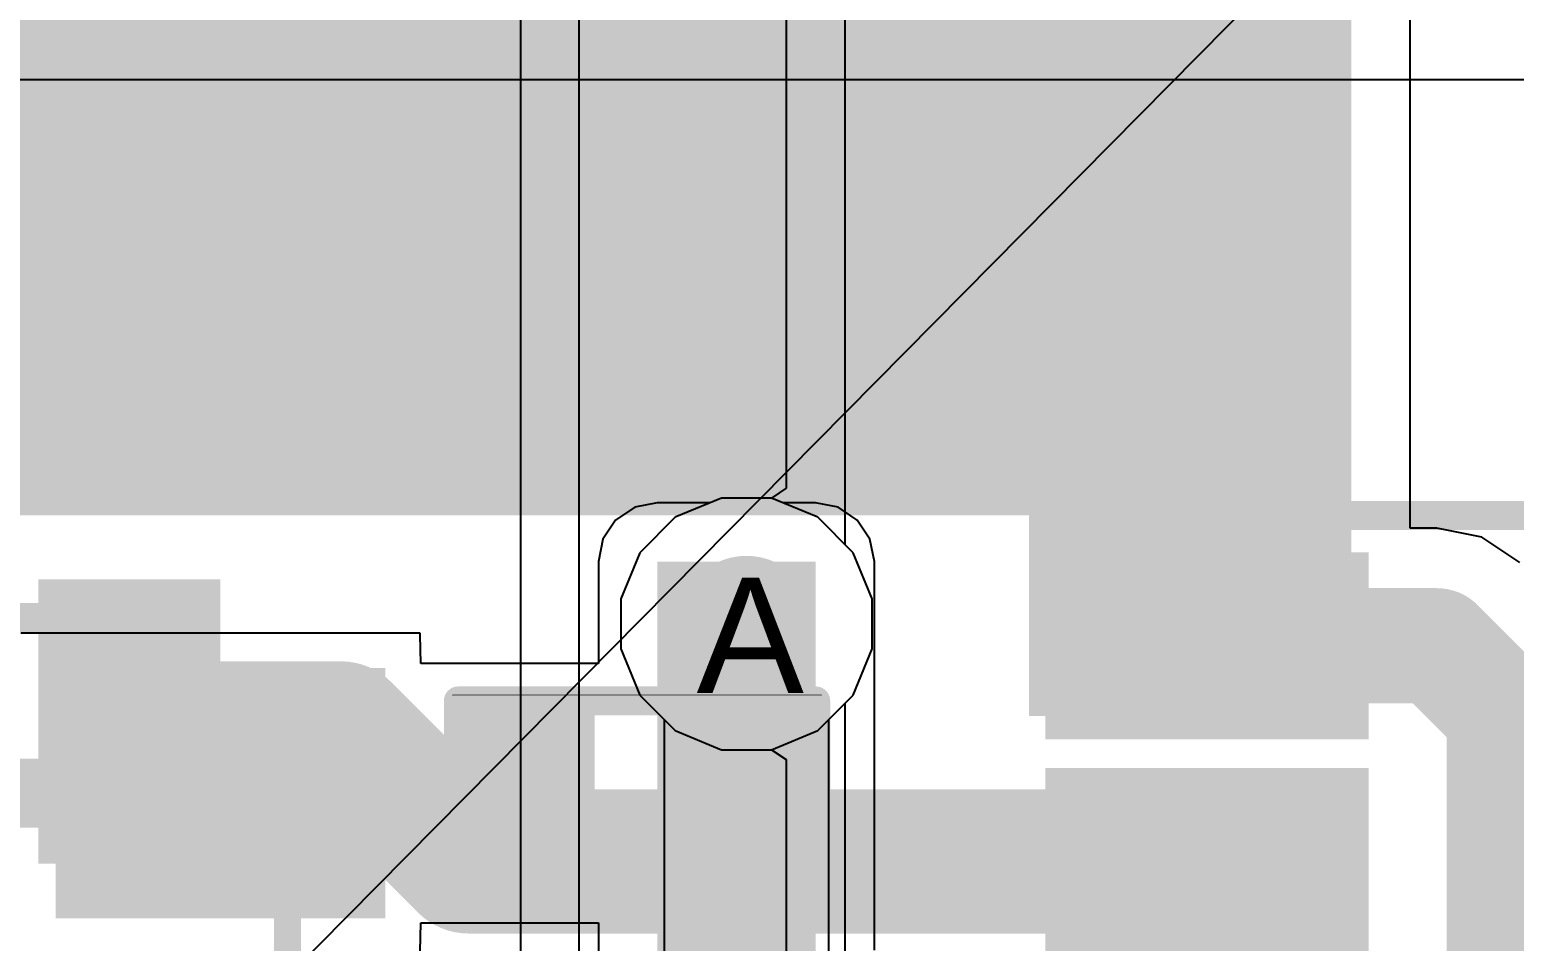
# Model space of a CAD drawing. Header units: inches. Extents: x 0 to 208, y 0 to 213.
# Drawn here: x 0.2227 to 0.4802, y 3.5872 to 3.7452 of the extents above; entities that cross this region are included whole.
import ezdxf

# ---------------------------------------------------------------- set-up
doc = ezdxf.new("R2010")
doc.units = ezdxf.units.IN
doc.header["$MEASUREMENT"] = 0
for name, color, linetype in [('Bottom Layer', 5, 'Continuous'), ('Bottom Overlay', 54, 'Continuous'), ('Bottom Paste', 16, 'Continuous'), ('Bottom Solder', 6, 'Continuous'), ('Drill Drawing', 1, 'Continuous'), ('L2_GND1', 16, 'Continuous'), ('L3_SIG1', 76, 'Continuous'), ('L4_PWR', 90, 'Continuous'), ('L5_GND2', 156, 'Continuous'), ('L6_SIG2', 130, 'Continuous'), ('L7_GND3', 216, 'Continuous'), ('Top Layer', 1, 'Continuous'), ('Top Overlay', 2, 'Continuous'), ('Top Paste', 8, 'Continuous'), ('Top Solder', 216, 'Continuous'), ('Via Holes', 16, 'Continuous')]:
    doc.layers.add(name, color=color, linetype=linetype)
doc.styles.add('Arial', font='', dxfattribs={"height": 0.2})
doc.styles.get('Arial').set_extended_font_data('Arial')

# ---------------------------------------------------------------- blocks, each defined once
blk = doc.blocks.new('R___0402_29')
at = {"layer": 'Top Layer'}
for points in [[(-0.0275, -0.0125), (-0.0275, 0.0125), (-0.0095, 0.0125), (-0.0095, -0.0125)], [(0.0095, -0.0125), (0.0095, 0.0125), (0.0275, 0.0125), (0.0275, -0.0125)]]:
    blk.add_hatch(color=1, dxfattribs=at).paths.add_polyline_path(points)
at = {"layer": 'Top Paste'}
for points in [[(-0.0275, -0.0125), (-0.0275, 0.0125), (-0.0095, 0.0125), (-0.0095, -0.0125)], [(0.0095, -0.0125), (0.0095, 0.0125), (0.0275, 0.0125), (0.0275, -0.0125)]]:
    blk.add_hatch(color=8, dxfattribs=at).paths.add_polyline_path(points)
at = {"layer": 'Top Solder'}
for points in [[(-0.02967, -0.01466), (-0.02967, 0.01467), (-0.00734, 0.01467), (-0.00734, -0.01466)], [(0.00733, -0.01466), (0.00733, 0.01467), (0.02966, 0.01467), (0.02966, -0.01466)]]:
    blk.add_hatch(color=216, dxfattribs=at).paths.add_polyline_path(points)
at = {"layer": 'Top Overlay'}
for points in [[(0.031, 0.016, 0.005, 0.005, 0), (-0.031, 0.016, 0.005, 0.005, 0)], [(-0.031, 0.016, 0.005, 0.005, 0), (-0.031, -0.016, 0.005, 0.005, 0)], [(0.031, 0.016, 0.005, 0.005, 0), (0.031, -0.016, 0.005, 0.005, 0)], [(0.031, -0.016, 0.005, 0.005, 0), (-0.031, -0.016, 0.005, 0.005, 0)], [(0.032, -0.017, 0.000127, 0.000127, 0), (-0.032, -0.017, 0.000127, 0.000127, 0)]]:
    blk.add_lwpolyline(points, format="xyseb", dxfattribs=at)
for points in [[(-0.03225, 0.016, 0.0025, 0.0025, 1), (-0.02975, 0.016, 0.0025, 0.0025, 1)], [(-0.03225, 0.016, 0.0025, 0.0025, 1), (-0.02975, 0.016, 0.0025, 0.0025, 1)], [(0.02975, 0.016, 0.0025, 0.0025, 1), (0.03225, 0.016, 0.0025, 0.0025, 1)], [(0.02975, 0.016, 0.0025, 0.0025, 1), (0.03225, 0.016, 0.0025, 0.0025, 1)], [(-0.03225, -0.016, 0.0025, 0.0025, 1), (-0.02975, -0.016, 0.0025, 0.0025, 1)], [(-0.03225, -0.016, 0.0025, 0.0025, 1), (-0.02975, -0.016, 0.0025, 0.0025, 1)], [(0.02975, -0.016, 0.0025, 0.0025, 1), (0.03225, -0.016, 0.0025, 0.0025, 1)], [(0.02975, -0.016, 0.0025, 0.0025, 1), (0.03225, -0.016, 0.0025, 0.0025, 1)], [(-0.03203, -0.017, 0.0000635, 0.0000635, 1), (-0.03197, -0.017, 0.0000635, 0.0000635, 1)], [(0.03197, -0.017, 0.0000635, 0.0000635, 1), (0.03203, -0.017, 0.0000635, 0.0000635, 1)]]:
    blk.add_lwpolyline(points, format="xyseb", close=True, dxfattribs=at)
blk = doc.blocks.new('P____PAK_SO_8_B_114')
at = {"layer": 'Bottom Layer'}
blk.add_hatch(color=5, dxfattribs=at).paths.add_polyline_path([(-0.09991, 0.06122), (-0.09991, 0.08878), (-0.05463, 0.08878), (-0.05463, 0.06122)])
at = {"layer": 'Bottom Paste'}
blk.add_hatch(color=16, dxfattribs=at).paths.add_polyline_path([(-0.09991, 0.06122), (-0.09991, 0.08878), (-0.05463, 0.08878), (-0.05463, 0.06122)])
at = {"layer": 'Bottom Solder'}
blk.add_hatch(color=6, dxfattribs=at).paths.add_polyline_path([(-0.10191, 0.05922), (-0.10191, 0.09078), (-0.05263, 0.09078), (-0.05263, 0.05922)])
at = {"layer": 'Bottom Overlay'}
for points in [[(0.11234, 0.1024, 0.00472, 0.00472, 0), (-0.05696, 0.1024, 0.00472, 0.00472, 0)], [(-0.05696, 0.0945, 0.00472, 0.00472, 0), (-0.05696, 0.1024, 0.00472, 0.00472, 0)]]:
    blk.add_lwpolyline(points, format="xyseb", dxfattribs=at)
for points in [[(-0.05814, 0.1024, 0.00236, 0.00236, 1), (-0.05578, 0.1024, 0.00236, 0.00236, 1)], [(-0.05814, 0.1024, 0.00236, 0.00236, 1), (-0.05578, 0.1024, 0.00236, 0.00236, 1)], [(-0.05814, 0.0945, 0.00236, 0.00236, 1), (-0.05578, 0.0945, 0.00236, 0.00236, 1)]]:
    blk.add_lwpolyline(points, format="xyseb", close=True, dxfattribs=at)
at = {"layer": 'Bottom Solder'}
blk.add_line((-0.01659, 0.08618), (-209.70349, 207.36439), dxfattribs=at)
blk = doc.blocks.new('TS_1185EC_C_D_B__196')
at = {"layer": 'Top Layer'}
for points in [[(-0.10039, 0.04724), (-0.05118, 0.04724), (-0.05118, 0.01181), (-0.10039, 0.01181)], [(0.05118, 0.04724), (0.10039, 0.04724), (0.10039, 0.01181), (0.05118, 0.01181)], [(-0.10039, -0.01181), (-0.05118, -0.01181), (-0.05118, -0.04724), (-0.10039, -0.04724)], [(0.05118, -0.01181), (0.10039, -0.01181), (0.10039, -0.04724), (0.05118, -0.04724)]]:
    blk.add_hatch(color=1, dxfattribs=at).paths.add_polyline_path(points)
at = {"layer": 'Top Paste'}
for points in [[(-0.10039, 0.04724), (-0.05118, 0.04724), (-0.05118, 0.01181), (-0.10039, 0.01181)], [(0.05118, 0.04724), (0.10039, 0.04724), (0.10039, 0.01181), (0.05118, 0.01181)], [(-0.10039, -0.01181), (-0.05118, -0.01181), (-0.05118, -0.04724), (-0.10039, -0.04724)], [(0.05118, -0.01181), (0.10039, -0.01181), (0.10039, -0.04724), (0.05118, -0.04724)]]:
    blk.add_hatch(color=8, dxfattribs=at).paths.add_polyline_path(points)
at = {"layer": 'Top Solder'}
for points in [[(-0.10439, 0.05124), (-0.04718, 0.05124), (-0.04718, 0.00781), (-0.10439, 0.00781)], [(0.04718, 0.05124), (0.10439, 0.05124), (0.10439, 0.00781), (0.04718, 0.00781)], [(-0.10439, -0.00781), (-0.04718, -0.00781), (-0.04718, -0.05124), (-0.10439, -0.05124)], [(0.04718, -0.00781), (0.10439, -0.00781), (0.10439, -0.05124), (0.04718, -0.05124)]]:
    blk.add_hatch(color=216, dxfattribs=at).paths.add_polyline_path(points)
at = {"layer": 'Top Overlay'}
for points in [[(-0.07, 0.06, 0.005, 0.005, 0), (0.07, 0.06, 0.005, 0.005, 0)], [(-0.112, 0.034, 0.005, 0.005, 0), (-0.107, 0.029, 0.005, 0.005, 0)], [(-0.112, 0.024, 0.005, 0.005, 0), (-0.112, 0.034, 0.005, 0.005, 0)], [(-0.112, 0.024, 0.005, 0.005, 0), (-0.107, 0.029, 0.005, 0.005, 0)], [(-0.07, -0.06, 0.005, 0.005, 0), (0.07, -0.06, 0.005, 0.005, 0)]]:
    blk.add_lwpolyline(points, format="xyseb", dxfattribs=at)
for points in [[(-0.07125, 0.06, 0.0025, 0.0025, 1), (-0.06875, 0.06, 0.0025, 0.0025, 1)], [(0.06875, 0.06, 0.0025, 0.0025, 1), (0.07125, 0.06, 0.0025, 0.0025, 1)], [(-0.11325, 0.034, 0.0025, 0.0025, 1), (-0.11075, 0.034, 0.0025, 0.0025, 1)], [(-0.11325, 0.034, 0.0025, 0.0025, 1), (-0.11075, 0.034, 0.0025, 0.0025, 1)], [(-0.10825, 0.029, 0.0025, 0.0025, 1), (-0.10575, 0.029, 0.0025, 0.0025, 1)], [(-0.10825, 0.029, 0.0025, 0.0025, 1), (-0.10575, 0.029, 0.0025, 0.0025, 1)], [(-0.11325, 0.024, 0.0025, 0.0025, 1), (-0.11075, 0.024, 0.0025, 0.0025, 1)], [(-0.11325, 0.024, 0.0025, 0.0025, 1), (-0.11075, 0.024, 0.0025, 0.0025, 1)], [(-0.07125, -0.06, 0.0025, 0.0025, 1), (-0.06875, -0.06, 0.0025, 0.0025, 1)], [(0.06875, -0.06, 0.0025, 0.0025, 1), (0.07125, -0.06, 0.0025, 0.0025, 1)]]:
    blk.add_lwpolyline(points, format="xyseb", close=True, dxfattribs=at)
blk = doc.blocks.new('SOT_23_6_B_255')
at = {"layer": 'Bottom Layer'}
for points in [[(-0.07559, 0.04961), (-0.02756, 0.04961), (-0.02756, 0.0252), (-0.07559, 0.0252)], [(0.02756, 0.04961), (0.07559, 0.04961), (0.07559, 0.0252), (0.02756, 0.0252)], [(-0.07559, 0.0122), (-0.02756, 0.0122), (-0.02756, -0.01221), (-0.07559, -0.01221)], [(0.02756, 0.0122), (0.07559, 0.0122), (0.07559, -0.01221), (0.02756, -0.01221)], [(-0.07559, -0.0252), (-0.02756, -0.0252), (-0.02756, -0.04961), (-0.07559, -0.04961)], [(0.02756, -0.0252), (0.07559, -0.0252), (0.07559, -0.04961), (0.02756, -0.04961)]]:
    blk.add_hatch(color=5, dxfattribs=at).paths.add_polyline_path(points)
at = {"layer": 'Bottom Paste'}
for points in [[(-0.07559, 0.04961), (-0.02756, 0.04961), (-0.02756, 0.0252), (-0.07559, 0.0252)], [(0.02756, 0.04961), (0.07559, 0.04961), (0.07559, 0.0252), (0.02756, 0.0252)], [(-0.07559, 0.0122), (-0.02756, 0.0122), (-0.02756, -0.01221), (-0.07559, -0.01221)], [(0.02756, 0.0122), (0.07559, 0.0122), (0.07559, -0.01221), (0.02756, -0.01221)], [(-0.07559, -0.0252), (-0.02756, -0.0252), (-0.02756, -0.04961), (-0.07559, -0.04961)], [(0.02756, -0.0252), (0.07559, -0.0252), (0.07559, -0.04961), (0.02756, -0.04961)]]:
    blk.add_hatch(color=16, dxfattribs=at).paths.add_polyline_path(points)
at = {"layer": 'Bottom Solder'}
for points in [[(-0.07959, 0.05361), (-0.02356, 0.05361), (-0.02356, 0.0212), (-0.07959, 0.0212)], [(0.02356, 0.05361), (0.07959, 0.05361), (0.07959, 0.0212), (0.02356, 0.0212)], [(-0.07959, 0.0162), (-0.02356, 0.0162), (-0.02356, -0.01621), (-0.07959, -0.01621)], [(0.02356, 0.0162), (0.07959, 0.0162), (0.07959, -0.01621), (0.02356, -0.01621)], [(-0.07959, -0.0212), (-0.02356, -0.0212), (-0.02356, -0.05361), (-0.07959, -0.05361)], [(0.02356, -0.0212), (0.07959, -0.0212), (0.07959, -0.05361), (0.02356, -0.05361)]]:
    blk.add_hatch(color=6, dxfattribs=at).paths.add_polyline_path(points)
at = {"layer": 'Bottom Overlay'}
for points in [[(0.034, 0.06, 0.005, 0.005, 0), (-0.035, 0.06, 0.005, 0.005, 0)], [(-0.035, 0.06, 0.005, 0.005, 0), (-0.035, 0.05606, 0.005, 0.005, 0)], [(0.034, 0.06, 0.005, 0.005, 0), (0.034, 0.05606, 0.005, 0.005, 0)], [(-0.081, -0.038, 0.005, 0.005, 0), (-0.086, -0.033, 0.005, 0.005, 0)], [(-0.086, -0.033, 0.005, 0.005, 0), (-0.086, -0.043, 0.005, 0.005, 0)], [(-0.081, -0.038, 0.005, 0.005, 0), (-0.086, -0.043, 0.005, 0.005, 0)], [(-0.035, -0.05606, 0.005, 0.005, 0), (-0.035, -0.06, 0.005, 0.005, 0)], [(0.034, -0.05606, 0.005, 0.005, 0), (0.034, -0.06, 0.005, 0.005, 0)], [(0.034, -0.06, 0.005, 0.005, 0), (-0.035, -0.06, 0.005, 0.005, 0)]]:
    blk.add_lwpolyline(points, format="xyseb", dxfattribs=at)
for points in [[(-0.03625, 0.06, 0.0025, 0.0025, 1), (-0.03375, 0.06, 0.0025, 0.0025, 1)], [(-0.03625, 0.06, 0.0025, 0.0025, 1), (-0.03375, 0.06, 0.0025, 0.0025, 1)], [(0.03275, 0.06, 0.0025, 0.0025, 1), (0.03525, 0.06, 0.0025, 0.0025, 1)], [(0.03275, 0.06, 0.0025, 0.0025, 1), (0.03525, 0.06, 0.0025, 0.0025, 1)], [(-0.03625, 0.05606, 0.0025, 0.0025, 1), (-0.03375, 0.05606, 0.0025, 0.0025, 1)], [(0.03275, 0.05606, 0.0025, 0.0025, 1), (0.03525, 0.05606, 0.0025, 0.0025, 1)], [(-0.08725, -0.033, 0.0025, 0.0025, 1), (-0.08475, -0.033, 0.0025, 0.0025, 1)], [(-0.08725, -0.033, 0.0025, 0.0025, 1), (-0.08475, -0.033, 0.0025, 0.0025, 1)], [(-0.08225, -0.038, 0.0025, 0.0025, 1), (-0.07975, -0.038, 0.0025, 0.0025, 1)], [(-0.08225, -0.038, 0.0025, 0.0025, 1), (-0.07975, -0.038, 0.0025, 0.0025, 1)], [(-0.08725, -0.043, 0.0025, 0.0025, 1), (-0.08475, -0.043, 0.0025, 0.0025, 1)], [(-0.08725, -0.043, 0.0025, 0.0025, 1), (-0.08475, -0.043, 0.0025, 0.0025, 1)], [(-0.03625, -0.05606, 0.0025, 0.0025, 1), (-0.03375, -0.05606, 0.0025, 0.0025, 1)], [(0.03275, -0.05606, 0.0025, 0.0025, 1), (0.03525, -0.05606, 0.0025, 0.0025, 1)], [(-0.03625, -0.06, 0.0025, 0.0025, 1), (-0.03375, -0.06, 0.0025, 0.0025, 1)], [(-0.03625, -0.06, 0.0025, 0.0025, 1), (-0.03375, -0.06, 0.0025, 0.0025, 1)], [(0.03275, -0.06, 0.0025, 0.0025, 1), (0.03525, -0.06, 0.0025, 0.0025, 1)], [(0.03275, -0.06, 0.0025, 0.0025, 1), (0.03525, -0.06, 0.0025, 0.0025, 1)]]:
    blk.add_lwpolyline(points, format="xyseb", close=True, dxfattribs=at)
blk = doc.blocks.new('CAP_0805_B_304')
at = {"layer": 'Bottom Layer'}
for points in [[(-0.06, 0.03), (-0.02, 0.03), (-0.02, -0.03), (-0.06, -0.03)], [(0.02, 0.03), (0.06, 0.03), (0.06, -0.03), (0.02, -0.03)]]:
    blk.add_hatch(color=5, dxfattribs=at).paths.add_polyline_path(points)
at = {"layer": 'Bottom Paste'}
for points in [[(-0.06, 0.03), (-0.02, 0.03), (-0.02, -0.03), (-0.06, -0.03)], [(0.02, 0.03), (0.06, 0.03), (0.06, -0.03), (0.02, -0.03)]]:
    blk.add_hatch(color=16, dxfattribs=at).paths.add_polyline_path(points)
at = {"layer": 'Bottom Solder'}
for points in [[(-0.06276, 0.03276), (-0.01724, 0.03276), (-0.01724, -0.03275), (-0.06276, -0.03275)], [(0.01724, 0.03276), (0.06276, 0.03276), (0.06276, -0.03275), (0.01724, -0.03275)]]:
    blk.add_hatch(color=6, dxfattribs=at).paths.add_polyline_path(points)
at = {"layer": 'Bottom Overlay'}
for points in [[(-0.064, 0.034, 0.005, 0.005, 0), (-0.064, -0.034, 0.005, 0.005, 0)], [(-0.024, 0.034, 0.005, 0.005, 0), (-0.064, 0.034, 0.005, 0.005, 0)], [(0.064, 0.034, 0.005, 0.005, 0), (0.024, 0.034, 0.005, 0.005, 0)], [(0.064, 0.034, 0.005, 0.005, 0), (0.064, -0.034, 0.005, 0.005, 0)], [(-0.024, -0.034, 0.005, 0.005, 0), (-0.064, -0.034, 0.005, 0.005, 0)], [(0.064, -0.034, 0.005, 0.005, 0), (0.024, -0.034, 0.005, 0.005, 0)]]:
    blk.add_lwpolyline(points, format="xyseb", dxfattribs=at)
for points in [[(-0.06525, 0.034, 0.0025, 0.0025, 1), (-0.06275, 0.034, 0.0025, 0.0025, 1)], [(-0.06525, 0.034, 0.0025, 0.0025, 1), (-0.06275, 0.034, 0.0025, 0.0025, 1)], [(-0.02525, 0.034, 0.0025, 0.0025, 1), (-0.02275, 0.034, 0.0025, 0.0025, 1)], [(0.02275, 0.034, 0.0025, 0.0025, 1), (0.02525, 0.034, 0.0025, 0.0025, 1)], [(0.06275, 0.034, 0.0025, 0.0025, 1), (0.06525, 0.034, 0.0025, 0.0025, 1)], [(0.06275, 0.034, 0.0025, 0.0025, 1), (0.06525, 0.034, 0.0025, 0.0025, 1)], [(-0.06525, -0.034, 0.0025, 0.0025, 1), (-0.06275, -0.034, 0.0025, 0.0025, 1)], [(-0.06525, -0.034, 0.0025, 0.0025, 1), (-0.06275, -0.034, 0.0025, 0.0025, 1)], [(-0.02525, -0.034, 0.0025, 0.0025, 1), (-0.02275, -0.034, 0.0025, 0.0025, 1)], [(0.02275, -0.034, 0.0025, 0.0025, 1), (0.02525, -0.034, 0.0025, 0.0025, 1)], [(0.06275, -0.034, 0.0025, 0.0025, 1), (0.06525, -0.034, 0.0025, 0.0025, 1)], [(0.06275, -0.034, 0.0025, 0.0025, 1), (0.06525, -0.034, 0.0025, 0.0025, 1)]]:
    blk.add_lwpolyline(points, format="xyseb", close=True, dxfattribs=at)
blk = doc.blocks.new('SMB_B__D___________B_561')
at = {"layer": 'Bottom Layer'}
for points in [[(-0.03543, 0.04724), (-0.03543, -0.04724), (-0.14567, -0.04724), (-0.14567, 0.04724)], [(0.14567, 0.04724), (0.14567, -0.04724), (0.03543, -0.04724), (0.03543, 0.04724)]]:
    blk.add_hatch(color=5, dxfattribs=at).paths.add_polyline_path(points)
at = {"layer": 'Bottom Paste'}
for points in [[(-0.03543, 0.04724), (-0.03543, -0.04724), (-0.14567, -0.04724), (-0.14567, 0.04724)], [(0.14567, 0.04724), (0.14567, -0.04724), (0.03543, -0.04724), (0.03543, 0.04724)]]:
    blk.add_hatch(color=16, dxfattribs=at).paths.add_polyline_path(points)
at = {"layer": 'Bottom Solder'}
for points in [[(-0.03143, 0.05124), (-0.03143, -0.05124), (-0.14967, -0.05124), (-0.14967, 0.05124)], [(0.14967, 0.05124), (0.14967, -0.05124), (0.03143, -0.05124), (0.03143, 0.05124)]]:
    blk.add_hatch(color=6, dxfattribs=at).paths.add_polyline_path(points)
at = {"layer": 'Bottom Overlay'}
for points in [[(-0.087, 0.055, 0.005, 0.005, 0), (-0.087, 0.073, 0.005, 0.005, 0)], [(0.094, 0.073, 0.005, 0.005, 0), (-0.087, 0.073, 0.005, 0.005, 0)], [(0.0941, 0.055, 0.005, 0.005, 0), (0.0941, 0.073, 0.005, 0.005, 0)], [(-0.02315, -0.01213, 0.005, 0.005, 0), (-0.02315, 0.01364, 0.005, 0.005, 0)], [(0.00065, -0.00039, 0.005, 0.005, 0), (-0.02315, 0.01364, 0.005, 0.005, 0)], [(0, -0.00075, 0.005, 0.005, 0), (0, 0.01425, 0.005, 0.005, 0)], [(0.00065, -0.00039, 0.005, 0.005, 0), (0.02134, 0.0111, 0.005, 0.005, 0)], [(0.02252, -0.01252, 0.005, 0.005, 0), (0.02252, 0.0111, 0.005, 0.005, 0)], [(0.02882, -0.00032, 0.005, 0.005, 0), (-0.02984, -0.00032, 0.005, 0.005, 0)], [(-0.02315, -0.01213, 0.005, 0.005, 0), (0, -0.00075, 0.005, 0.005, 0)], [(0, -0.01575, 0.005, 0.005, 0), (0, -0.00075, 0.005, 0.005, 0)], [(0.02252, -0.01252, 0.005, 0.005, 0), (0, -0.00075, 0.005, 0.005, 0)], [(-0.087, -0.073, 0.005, 0.005, 0), (-0.087, -0.055, 0.005, 0.005, 0)], [(0.0941, -0.073, 0.005, 0.005, 0), (0.0941, -0.055, 0.005, 0.005, 0)], [(0.094, -0.073, 0.005, 0.005, 0), (-0.087, -0.073, 0.005, 0.005, 0)]]:
    blk.add_lwpolyline(points, format="xyseb", dxfattribs=at)
for points in [[(-0.08825, 0.073, 0.0025, 0.0025, 1), (-0.08575, 0.073, 0.0025, 0.0025, 1)], [(-0.08825, 0.073, 0.0025, 0.0025, 1), (-0.08575, 0.073, 0.0025, 0.0025, 1)], [(0.09275, 0.073, 0.0025, 0.0025, 1), (0.09525, 0.073, 0.0025, 0.0025, 1)], [(0.09285, 0.073, 0.0025, 0.0025, 1), (0.09535, 0.073, 0.0025, 0.0025, 1)], [(-0.08825, 0.055, 0.0025, 0.0025, 1), (-0.08575, 0.055, 0.0025, 0.0025, 1)], [(0.09285, 0.055, 0.0025, 0.0025, 1), (0.09535, 0.055, 0.0025, 0.0025, 1)], [(-0.0244, 0.01364, 0.0025, 0.0025, 1), (-0.0219, 0.01364, 0.0025, 0.0025, 1)], [(-0.0244, 0.01364, 0.0025, 0.0025, 1), (-0.0219, 0.01364, 0.0025, 0.0025, 1)], [(-0.00125, 0.01425, 0.0025, 0.0025, 1), (0.00125, 0.01425, 0.0025, 0.0025, 1)], [(0.02009, 0.0111, 0.0025, 0.0025, 1), (0.02259, 0.0111, 0.0025, 0.0025, 1)], [(0.02127, 0.0111, 0.0025, 0.0025, 1), (0.02377, 0.0111, 0.0025, 0.0025, 1)], [(-0.03109, -0.00032, 0.0025, 0.0025, 1), (-0.02859, -0.00032, 0.0025, 0.0025, 1)], [(-0.00125, -0.00075, 0.0025, 0.0025, 1), (0.00125, -0.00075, 0.0025, 0.0025, 1)], [(-0.00125, -0.00075, 0.0025, 0.0025, 1), (0.00125, -0.00075, 0.0025, 0.0025, 1)], [(-0.00125, -0.00075, 0.0025, 0.0025, 1), (0.00125, -0.00075, 0.0025, 0.0025, 1)], [(-0.00125, -0.00075, 0.0025, 0.0025, 1), (0.00125, -0.00075, 0.0025, 0.0025, 1)], [(-0.0006, -0.00039, 0.0025, 0.0025, 1), (0.0019, -0.00039, 0.0025, 0.0025, 1)], [(-0.0006, -0.00039, 0.0025, 0.0025, 1), (0.0019, -0.00039, 0.0025, 0.0025, 1)], [(0.02757, -0.00032, 0.0025, 0.0025, 1), (0.03007, -0.00032, 0.0025, 0.0025, 1)], [(-0.0244, -0.01213, 0.0025, 0.0025, 1), (-0.0219, -0.01213, 0.0025, 0.0025, 1)], [(-0.0244, -0.01213, 0.0025, 0.0025, 1), (-0.0219, -0.01213, 0.0025, 0.0025, 1)], [(0.02127, -0.01252, 0.0025, 0.0025, 1), (0.02377, -0.01252, 0.0025, 0.0025, 1)], [(0.02127, -0.01252, 0.0025, 0.0025, 1), (0.02377, -0.01252, 0.0025, 0.0025, 1)], [(-0.00125, -0.01575, 0.0025, 0.0025, 1), (0.00125, -0.01575, 0.0025, 0.0025, 1)], [(-0.08825, -0.055, 0.0025, 0.0025, 1), (-0.08575, -0.055, 0.0025, 0.0025, 1)], [(0.09285, -0.055, 0.0025, 0.0025, 1), (0.09535, -0.055, 0.0025, 0.0025, 1)], [(-0.08825, -0.073, 0.0025, 0.0025, 1), (-0.08575, -0.073, 0.0025, 0.0025, 1)], [(-0.08825, -0.073, 0.0025, 0.0025, 1), (-0.08575, -0.073, 0.0025, 0.0025, 1)], [(0.09275, -0.073, 0.0025, 0.0025, 1), (0.09525, -0.073, 0.0025, 0.0025, 1)], [(0.09285, -0.073, 0.0025, 0.0025, 1), (0.09535, -0.073, 0.0025, 0.0025, 1)]]:
    blk.add_lwpolyline(points, format="xyseb", close=True, dxfattribs=at)

msp = doc.modelspace()

# ---------------------------------------------------------------- hatches: boundary and pattern name
at = {"layer": 'Bottom Layer'}
for points in [[(0.396, 3.6262), (0.45188, 3.6262), (0.45188, 3.82683), (0.396, 3.82683)], [(0.07622, 3.666), (0.45023, 3.666), (0.45023, 3.82483), (0.07622, 3.82483)], [(0.19, 3.661), (0.4167, 3.661), (0.4167, 3.70689), (0.19, 3.70689)]]:
    msp.add_hatch(color=5, dxfattribs=at).paths.add_polyline_path(points)
h = msp.add_hatch(color=5, dxfattribs=at)
edge = h.paths.add_edge_path()
edge.add_arc((0.347, 3.64219), 0.01181, 0, 360)
at = {"layer": 'L2_GND1'}
h = msp.add_hatch(color=16, dxfattribs=at)
edge = h.paths.add_edge_path()
edge.add_arc((0.347, 3.64219), 0.01181, 0, 360)
at = {"layer": 'L3_SIG1'}
h = msp.add_hatch(color=76, dxfattribs=at)
edge = h.paths.add_edge_path()
edge.add_arc((0.347, 3.64219), 0.01181, 0, 360)
at = {"layer": 'L4_PWR'}
h = msp.add_hatch(color=90, dxfattribs=at)
edge = h.paths.add_edge_path()
edge.add_arc((0.347, 3.64219), 0.01181, 0, 360)
at = {"layer": 'L5_GND2'}
h = msp.add_hatch(color=156, dxfattribs=at)
edge = h.paths.add_edge_path()
edge.add_arc((0.347, 3.64219), 0.01181, 0, 360)
at = {"layer": 'L6_SIG2'}
h = msp.add_hatch(color=130, dxfattribs=at)
edge = h.paths.add_edge_path()
edge.add_arc((0.347, 3.64219), 0.01181, 0, 360)
at = {"layer": 'L7_GND3'}
h = msp.add_hatch(color=216, dxfattribs=at)
edge = h.paths.add_edge_path()
edge.add_arc((0.347, 3.64219), 0.01181, 0, 360)
at = {"layer": 'Top Layer'}
h = msp.add_hatch(color=1, dxfattribs=at)
edge = h.paths.add_edge_path()
edge.add_arc((0.347, 3.64219), 0.01181, 0, 360)
msp.add_hatch(color=1, dxfattribs=at).paths.add_polyline_path([(0.33152, 3.45133), (0.359, 3.45133), (0.359, 3.653), (0.33152, 3.653)])
at = {"layer": 'Via Holes'}
h = msp.add_hatch(color=7, dxfattribs=at)
edge = h.paths.add_edge_path()
edge.add_arc((0.347, 3.64219), 0.00591, 0, 360)

# ---------------------------------------------------------------- linework, layer by layer
at = {"layer": 'Bottom Layer'}
for p, q in [((0.46208, 3.65879), (0.46208, 3.82683)), ((0.46673, 3.65879), (0.46208, 3.65879)), ((0.47453, 3.65724), (0.46673, 3.65879)), ((0.48114, 3.65282), (0.47453, 3.65724))]:
    msp.add_line(p, q, dxfattribs=at)
for points in [[(0.27976, 3.69453, 0.02, 0.02, 0), (0.317, 3.73178, 0.02, 0.02, 0)], [(0.317, 3.73178, 0.02, 0.02, 0), (0.317, 3.73245, 0.02, 0.02, 0)], [(0.42687, 3.6384, 0.02, 0.02, 0), (0.46673, 3.6384, 0.02, 0.02, 0)], [(0.46673, 3.6384, 0.02, 0.02, 0), (0.47844, 3.62669, 0.02, 0.02, 0)], [(0.24, 3.62448, 0.025, 0.025, 0), (0.24, 3.62527, 0.025, 0.025, 0)], [(0.24, 3.62448, 0.025, 0.025, 0), (0.24128, 3.62321, 0.025, 0.025, 0)], [(0.24128, 3.62321, 0.025, 0.025, 0), (0.27663, 3.62321, 0.025, 0.025, 0)], [(0.27663, 3.62321, 0.025, 0.025, 0), (0.29884, 3.601, 0.025, 0.025, 0)], [(0.47844, 3.5758, 0.02, 0.02, 0), (0.47844, 3.62669, 0.02, 0.02, 0)], [(0.29884, 3.601, 0.025, 0.025, 0), (0.42687, 3.601, 0.025, 0.025, 0)]]:
    msp.add_lwpolyline(points, format="xyseb", dxfattribs=at)
for points in [[(0.312, 3.73245, 0.01, 0.01, 1), (0.322, 3.73245, 0.01, 0.01, 1)], [(0.312, 3.73178, 0.01, 0.01, 1), (0.322, 3.73178, 0.01, 0.01, 1)], [(0.312, 3.73178, 0.01, 0.01, 1), (0.322, 3.73178, 0.01, 0.01, 1)], [(0.27476, 3.69453, 0.01, 0.01, 1), (0.28476, 3.69453, 0.01, 0.01, 1)], [(0.42187, 3.6384, 0.01, 0.01, 1), (0.43187, 3.6384, 0.01, 0.01, 1)], [(0.46173, 3.6384, 0.01, 0.01, 1), (0.47173, 3.6384, 0.01, 0.01, 1)], [(0.46173, 3.6384, 0.01, 0.01, 1), (0.47173, 3.6384, 0.01, 0.01, 1)], [(0.23375, 3.62527, 0.0125, 0.0125, 1), (0.24625, 3.62527, 0.0125, 0.0125, 1)], [(0.23375, 3.62448, 0.0125, 0.0125, 1), (0.24625, 3.62448, 0.0125, 0.0125, 1)], [(0.23375, 3.62448, 0.0125, 0.0125, 1), (0.24625, 3.62448, 0.0125, 0.0125, 1)], [(0.23503, 3.62321, 0.0125, 0.0125, 1), (0.24753, 3.62321, 0.0125, 0.0125, 1)], [(0.23503, 3.62321, 0.0125, 0.0125, 1), (0.24753, 3.62321, 0.0125, 0.0125, 1)], [(0.27038, 3.62321, 0.0125, 0.0125, 1), (0.28288, 3.62321, 0.0125, 0.0125, 1)], [(0.27038, 3.62321, 0.0125, 0.0125, 1), (0.28288, 3.62321, 0.0125, 0.0125, 1)], [(0.47344, 3.62669, 0.01, 0.01, 1), (0.48344, 3.62669, 0.01, 0.01, 1)], [(0.47344, 3.62669, 0.01, 0.01, 1), (0.48344, 3.62669, 0.01, 0.01, 1)], [(0.29259, 3.601, 0.0125, 0.0125, 1), (0.30509, 3.601, 0.0125, 0.0125, 1)], [(0.29259, 3.601, 0.0125, 0.0125, 1), (0.30509, 3.601, 0.0125, 0.0125, 1)], [(0.42062, 3.601, 0.0125, 0.0125, 1), (0.43312, 3.601, 0.0125, 0.0125, 1)]]:
    msp.add_lwpolyline(points, format="xyseb", close=True, dxfattribs=at)
at = {"layer": 'L2_GND1'}
for p, q in [((0.34266, 3.664), (0.33464, 3.66068)), ((0.35134, 3.664), (0.34266, 3.664)), ((0.35935, 3.66068), (0.35134, 3.664)), ((0.33464, 3.66068), (0.32851, 3.65455)), ((0.36549, 3.65455), (0.35935, 3.66068)), ((0.32851, 3.65455), (0.32519, 3.64653)), ((0.36881, 3.64653), (0.36549, 3.65455)), ((0.32519, 3.64653), (0.32519, 3.63785)), ((0.36881, 3.63785), (0.36881, 3.64653)), ((0.32519, 3.63785), (0.32851, 3.62984)), ((0.36549, 3.62984), (0.36881, 3.63785)), ((0.32851, 3.62984), (0.33464, 3.6237)), ((0.35935, 3.6237), (0.36549, 3.62984)), ((0.33464, 3.6237), (0.34266, 3.62038)), ((0.35134, 3.62038), (0.35935, 3.6237)), ((0.34266, 3.62038), (0.35134, 3.62038))]:
    msp.add_line(p, q, dxfattribs=at)
at = {"layer": 'L3_SIG1'}
for p, q in [((0.30781, 3.947), (0.30781, 3.26544)), ((0.318, 3.26544), (0.318, 3.947)), ((0.34266, 3.664), (0.33464, 3.66068)), ((0.35134, 3.664), (0.34266, 3.664)), ((0.35935, 3.66068), (0.35134, 3.664)), ((0.33464, 3.66068), (0.32851, 3.65455)), ((0.36549, 3.65455), (0.35935, 3.66068)), ((0.32851, 3.65455), (0.32519, 3.64653)), ((0.36881, 3.64653), (0.36549, 3.65455)), ((0.32519, 3.64653), (0.32519, 3.63785)), ((0.36881, 3.63785), (0.36881, 3.64653)), ((0.32519, 3.63785), (0.32851, 3.62984)), ((0.36549, 3.62984), (0.36881, 3.63785)), ((0.32851, 3.62984), (0.33464, 3.6237)), ((0.35935, 3.6237), (0.36549, 3.62984)), ((0.33464, 3.6237), (0.34266, 3.62038)), ((0.35134, 3.62038), (0.35935, 3.6237)), ((0.34266, 3.62038), (0.35134, 3.62038))]:
    msp.add_line(p, q, dxfattribs=at)
at = {"layer": 'L4_PWR'}
for p, q in [((0.36411, 3.65593), (0.36411, 3.886)), ((0.35391, 3.875), (0.35391, 3.66572)), ((0.34266, 3.664), (0.33464, 3.66068)), ((0.35134, 3.664), (0.34266, 3.664)), ((0.35391, 3.66572), (0.35134, 3.664)), ((0.33464, 3.66068), (0.32851, 3.65455)), ((0.36549, 3.65455), (0.36411, 3.65593)), ((0.32851, 3.65455), (0.32519, 3.64653)), ((0.36881, 3.64653), (0.36549, 3.65455)), ((0.32519, 3.64653), (0.32519, 3.63785)), ((0.36881, 3.63785), (0.36881, 3.64653)), ((0.32519, 3.63785), (0.32851, 3.62984)), ((0.36549, 3.62984), (0.36881, 3.63785)), ((0.32851, 3.62984), (0.33464, 3.6237)), ((0.36411, 3.62845), (0.36549, 3.62984)), ((0.36411, 3.58348), (0.36411, 3.62845)), ((0.33464, 3.6237), (0.34266, 3.62038)), ((0.34266, 3.62038), (0.35134, 3.62038)), ((0.35134, 3.62038), (0.35391, 3.61866)), ((0.35391, 3.61866), (0.35391, 3.58348))]:
    msp.add_line(p, q, dxfattribs=at)
at = {"layer": 'L5_GND2'}
for p, q in [((0.34266, 3.664), (0.33464, 3.66068)), ((0.35134, 3.664), (0.34266, 3.664)), ((0.35935, 3.66068), (0.35134, 3.664)), ((0.33464, 3.66068), (0.32851, 3.65455)), ((0.36549, 3.65455), (0.35935, 3.66068)), ((0.32851, 3.65455), (0.32519, 3.64653)), ((0.36881, 3.64653), (0.36549, 3.65455)), ((0.32519, 3.64653), (0.32519, 3.63785)), ((0.36881, 3.63785), (0.36881, 3.64653)), ((0.32519, 3.63785), (0.32851, 3.62984)), ((0.36549, 3.62984), (0.36881, 3.63785)), ((0.32851, 3.62984), (0.33464, 3.6237)), ((0.35935, 3.6237), (0.36549, 3.62984)), ((0.33464, 3.6237), (0.34266, 3.62038)), ((0.35134, 3.62038), (0.35935, 3.6237)), ((0.34266, 3.62038), (0.35134, 3.62038))]:
    msp.add_line(p, q, dxfattribs=at)
at = {"layer": 'L6_SIG2'}
for p, q in [((0.16345, 3.73661), (1.11555, 3.73661)), ((0.34266, 3.664), (0.33464, 3.66068)), ((0.35134, 3.664), (0.34266, 3.664)), ((0.35935, 3.66068), (0.35134, 3.664)), ((0.33464, 3.66068), (0.32851, 3.65455)), ((0.36549, 3.65455), (0.35935, 3.66068)), ((0.32851, 3.65455), (0.32519, 3.64653)), ((0.36881, 3.64653), (0.36549, 3.65455)), ((0.32519, 3.64653), (0.32519, 3.63785)), ((0.36881, 3.63785), (0.36881, 3.64653)), ((0.32519, 3.63785), (0.32851, 3.62984)), ((0.36549, 3.62984), (0.36881, 3.63785)), ((0.32851, 3.62984), (0.33273, 3.62562)), ((0.36127, 3.62562), (0.36549, 3.62984)), ((0.33273, 3.62562), (0.33273, 3.49682)), ((0.36127, 3.58119), (0.36127, 3.62562))]:
    msp.add_line(p, q, dxfattribs=at)
msp.add_lwpolyline([(0.347, 3.49682, 0.008, 0.008, 0), (0.347, 3.64219, 0.008, 0.008, 0)], format="xyseb", dxfattribs=at)
msp.add_lwpolyline([(0.345, 3.64219, 0.004, 0.004, 1), (0.349, 3.64219, 0.004, 0.004, 1)], format="xyseb", close=True, dxfattribs=at)
at = {"layer": 'L7_GND3'}
for p, q in [((0.34266, 3.664), (0.33464, 3.66068)), ((0.35134, 3.664), (0.34266, 3.664)), ((0.35935, 3.66068), (0.35134, 3.664)), ((0.33464, 3.66068), (0.32851, 3.65455)), ((0.36549, 3.65455), (0.35935, 3.66068)), ((0.32851, 3.65455), (0.32519, 3.64653)), ((0.36881, 3.64653), (0.36549, 3.65455)), ((0.32519, 3.64653), (0.32519, 3.63785)), ((0.36881, 3.63785), (0.36881, 3.64653)), ((0.32519, 3.63785), (0.32851, 3.62984)), ((0.36549, 3.62984), (0.36881, 3.63785)), ((0.32851, 3.62984), (0.33464, 3.6237)), ((0.35935, 3.6237), (0.36549, 3.62984)), ((0.33464, 3.6237), (0.34266, 3.62038)), ((0.35134, 3.62038), (0.35935, 3.6237)), ((0.34266, 3.62038), (0.35134, 3.62038))]:
    msp.add_line(p, q, dxfattribs=at)
at = {"layer": 'Top Layer'}
for p, q in [((0.34266, 3.664), (0.34072, 3.6632)), ((0.35134, 3.664), (0.34266, 3.664)), ((0.35328, 3.6632), (0.35134, 3.664)), ((0.32762, 3.66242), (0.32431, 3.66021)), ((0.33152, 3.6632), (0.32762, 3.66242)), ((0.34072, 3.6632), (0.33152, 3.6632)), ((0.359, 3.6632), (0.35328, 3.6632)), ((0.3629, 3.66242), (0.359, 3.6632)), ((0.36621, 3.66021), (0.3629, 3.66242)), ((0.32431, 3.66021), (0.3221, 3.6569)), ((0.36842, 3.6569), (0.36621, 3.66021)), ((0.3221, 3.6569), (0.32132, 3.653)), ((0.3692, 3.653), (0.36842, 3.6569)), ((0.32132, 3.653), (0.32132, 3.63535)), ((0.3692, 3.58563), (0.3692, 3.653)), ((0.29039, 3.64057), (0.22118, 3.64057)), ((0.29039, 3.6403), (0.29039, 3.64057)), ((0.29052, 3.63535), (0.29039, 3.6403)), ((0.32132, 3.63535), (0.29052, 3.63535)), ((0.29039, 3.5854), (0.29052, 3.59035)), ((0.29052, 3.59035), (0.32132, 3.59035)), ((0.32132, 3.59035), (0.32132, 3.48633))]:
    msp.add_line(p, q, dxfattribs=at)
for points in [[(0.10421, 3.61285, 0.012, 0.012, 0), (0.25579, 3.61285, 0.012, 0.012, 0)], [(0.25579, 3.61285, 0.012, 0.012, 0), (0.30952, 3.61285, 0.012, 0.012, 0)], [(0.34652, 3.61135, 0.008, 0.008, 0), (0.34652, 3.61285, 0.008, 0.008, 0)]]:
    msp.add_lwpolyline(points, format="xyseb", dxfattribs=at)
for points in [[(0.25279, 3.61285, 0.006, 0.006, 1), (0.25879, 3.61285, 0.006, 0.006, 1)], [(0.25279, 3.61285, 0.006, 0.006, 1), (0.25879, 3.61285, 0.006, 0.006, 1)], [(0.30652, 3.61285, 0.006, 0.006, 1), (0.31252, 3.61285, 0.006, 0.006, 1)], [(0.34452, 3.61285, 0.004, 0.004, 1), (0.34852, 3.61285, 0.004, 0.004, 1)], [(0.34452, 3.61135, 0.004, 0.004, 1), (0.34852, 3.61135, 0.004, 0.004, 1)]]:
    msp.add_lwpolyline(points, format="xyseb", close=True, dxfattribs=at)

# ---------------------------------------------------------------- block references
for name, p, rotation in [('P____PAK_SO_8_B_114', (0.165, 3.548), 270), ('SMB_B__D___________B_561', (0.317, 3.823), 270), ('CAP_0805_B_304', (0.467, 3.707), 180), ('SOT_23_6_B_255', (0.47844, 3.601), 180), ('R___0402_29', (0.32802, 3.61285), 180)]:
    msp.add_blockref(name, p, dxfattribs=dict(rotation=rotation))
msp.add_blockref('TS_1185EC_C_D_B__196', (0.18, 3.58332))

# ---------------------------------------------------------------- texts
at = {"layer": 'Drill Drawing', "style": 'Arial'}
msp.add_text('A', height=0.02, dxfattribs=at).set_placement((0.33834, 3.63019))

doc.saveas('drawing.dxf')
